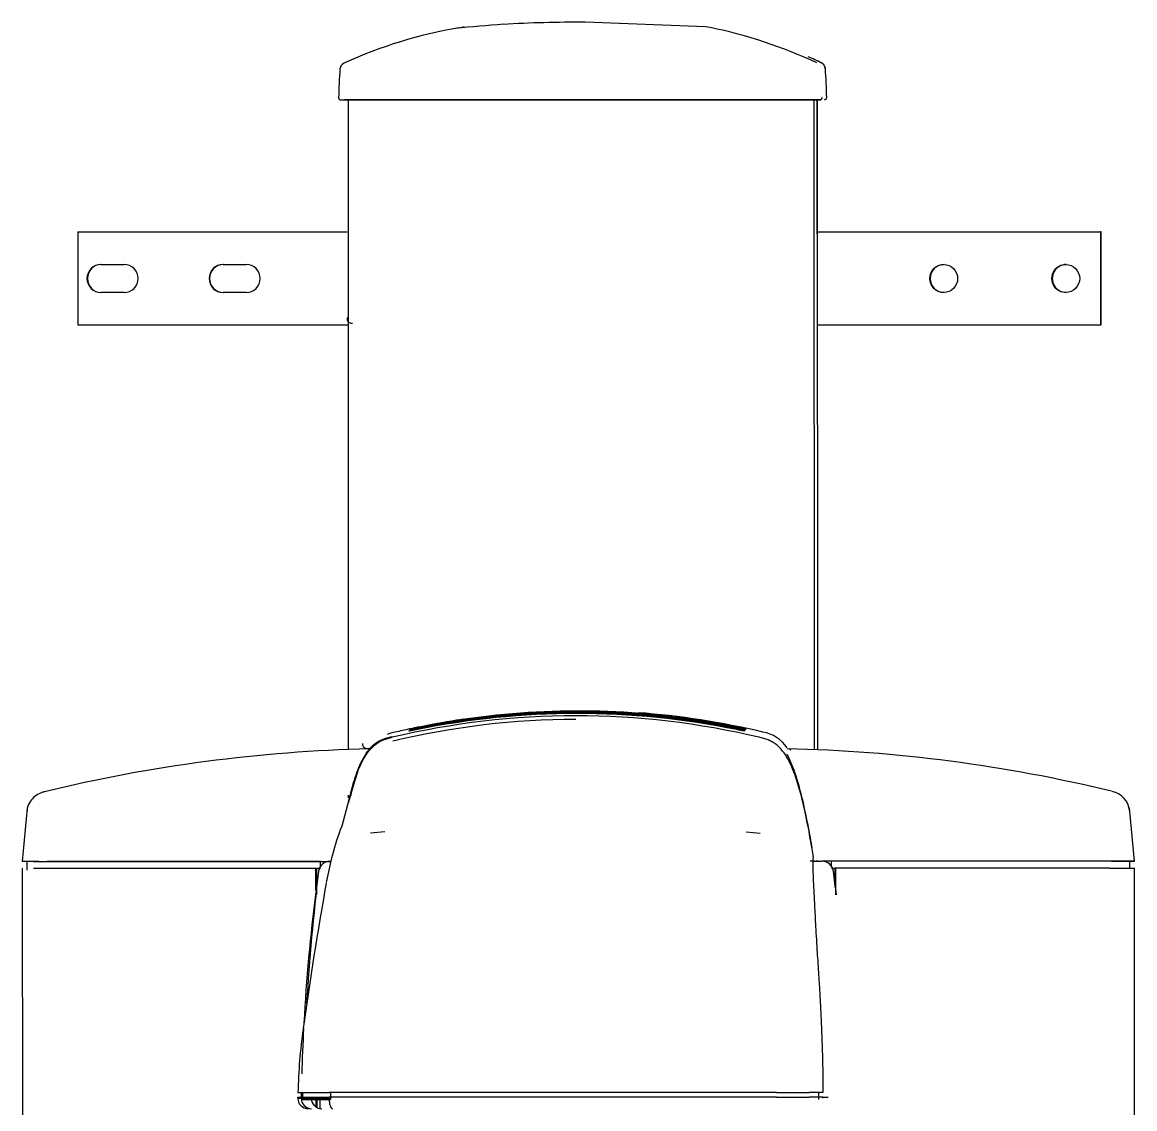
# Model space of a CAD drawing. Header units: millimetres. Extents: x -6176 to 11988, y -1403 to 10916.
# Drawn here: x -5783.1 to -5304.7, y 4573.2 to 5040.5 of the extents above; entities that cross this region are included whole.
import ezdxf

# ---------------------------------------------------------------- set-up
doc = ezdxf.new("R2010")
doc.units = ezdxf.units.MM

# ---------------------------------------------------------------- blocks, each defined once
blk = doc.blocks.new('08864')
at = {"color": 0, "linetype": 'Continuous'}
for p, q in [((-51.04, 2231.28), (-51.54, 2231.23)), ((53.01, 2231.37), (1.19, 2233.39)), ((55.01, 2231.09), (53.01, 2231.37)), ((-102.47, 2215.83), (-102.45, 2215.84)), ((-103.75, 2199.96), (-101.81, 2199.96)), ((-102.27, 2199.96), (-98.31, 2199.96)), ((-100.33, 2199.96), (-102.27, 2199.96)), ((-101.81, 2199.96), (-101.08, 2199.96)), ((-97.75, 2199.96), (-100.72, 2199.96)), ((-100.72, 2199.96), (-100.62, 1920.6)), ((-98.31, 2199.96), (-1.17, 2200)), ((-72.82, 2199.97), (-94.22, 2199.96)), ((1.26, 2200), (-69.9, 2199.97)), ((-1.17, 2200), (96.54, 2200.04)), ((69.3, 2200.02), (1.26, 2200)), ((91.77, 2200.03), (71.76, 2200.03)), ((99.25, 2200.04), (96.13, 2200.04)), ((96.54, 2200.04), (100.7, 2200.04)), ((102.18, 2200.04), (96.98, 2200.04)), ((99.73, 2200.04), (99.25, 2200.04)), ((99.84, 1920.52), (99.73, 2200.04)), ((100.42, 2200.04), (102.13, 2200.04)), ((100.7, 2200.04), (102.64, 2200.04)), ((102.64, 2200.04), (100.79, 2200.04)), ((101.29, 1920.46), (101.19, 2200.04)), ((-216.95, 2143.2), (-216.95, 2103.2)), ((-216.95, 2143.2), (-101.08, 2143.2)), ((101.21, 2143.2), (222.9, 2143.2)), ((222.9, 2143.2), (222.9, 2103.2)), ((223.11, 2143.2), (222.9, 2143.2)), ((223.11, 2103.2), (223.11, 2143.2)), ((-206.96, 2129.2), (-196.96, 2129.2)), ((-154.47, 2129.2), (-144.48, 2129.2)), ((-196.96, 2117.2), (-206.96, 2117.2)), ((-144.48, 2117.2), (-154.47, 2117.2)), ((-216.95, 2103.2), (-100.68, 2103.2)), ((101.22, 2103.2), (222.9, 2103.2)), ((222.9, 2103.2), (223.11, 2103.2)), ((-92.66, 1918.86), (-93.88, 1917.17)), ((-96.84, 1910.74), (-100.58, 1897.6)), ((-96.48, 1911.28), (-99.67, 1901.56)), ((-99.74, 1901.11), (-103.43, 1887.63)), ((-100.61, 1901.03), (-100.61, 1899.93)), ((-99.3, 1900.78), (-99.38, 1901.43)), ((-238.7, 1895.42), (-240.79, 1872.48)), ((237.43, 1872.65), (235.31, 1895.6)), ((-84.92, 1885.27), (-90.98, 1884.72)), ((70.47, 1885.27), (76.5, 1884.73)), ((-238.79, 1872.48), (-238.79, 1868.82)), ((-235.95, 1872.48), (-230.89, 1872.48)), ((-233.65, 1872.48), (-235.25, 1872.48)), ((-230.89, 1872.48), (-108.12, 1872.53)), ((-112.51, 1870.41), (-112.52, 1872.52)), ((-108.38, 1871.38), (-110.04, 1863.39)), ((-107.91, 1873.39), (-108.41, 1871.27)), ((99.91, 1872.6), (98.04, 1872.6)), ((101.39, 1872.6), (100.73, 1872.6)), ((226.66, 1872.65), (103.09, 1872.6)), ((107.15, 1870.35), (107.15, 1872.6)), ((231.88, 1872.65), (226.66, 1872.65)), ((227.52, 1872.65), (232.58, 1872.65)), ((235.43, 1869.65), (235.43, 1872.65)), ((-240.79, 1869.48), (-240.75, 1758.83)), ((-230.89, 1869.48), (-235.95, 1869.48)), ((-114.5, 1859.99), (-114.5, 1869.52)), ((-114.5, 1869.52), (-114.08, 1869.52)), ((-112.67, 1869.52), (-114.08, 1869.52)), ((-112.51, 1869.52), (-114.08, 1869.52)), ((-114.08, 1869.52), (-114.08, 1869.52)), ((-114.07, 1858.31), (-114.08, 1869.52)), ((107.15, 1869.6), (108.73, 1869.61)), ((107.29, 1869.63), (107.3, 1869.63)), ((107.57, 1869.61), (108.73, 1869.61)), ((109.09, 1869.61), (108.73, 1869.61)), ((108.73, 1869.61), (108.73, 1869.61)), ((108.73, 1861.43), (108.73, 1869.61)), ((109.09, 1858.09), (109.09, 1869.61)), ((226.66, 1869.65), (231.88, 1869.65)), ((237.58, 1455.92), (237.42, 1869.65)), ((-122.28, 1771.16), (-108.85, 1771.16)), ((-122.27, 1770.73), (-122.26, 1771.16)), ((-122.24, 1773.16), (-108.82, 1773.16)), ((-120.28, 1773.16), (-120.28, 1771.16)), ((-120.28, 1770.16), (-108.19, 1770.16)), ((-114.47, 1766.93), (-114.47, 1770.16)), ((-114.04, 1766.68), (-114.04, 1770.16)), ((-112.64, 1766.22), (-112.64, 1770.16)), ((83.56, 1771.16), (-108.85, 1771.16)), ((-12.92, 1773.16), (-108.82, 1773.16)), ((-108.19, 1773.16), (-108.19, 1770.16)), ((83.53, 1773.16), (-12.92, 1773.16)), ((83.53, 1773.16), (97.6, 1773.16)), ((83.56, 1771.16), (97.63, 1771.16)), ((103.52, 1773.16), (97.6, 1773.16)), ((103.5, 1771.16), (97.63, 1771.16)), ((101.53, 1773.15), (101.59, 1770.16)), ((103.5, 1771.16), (105.69, 1771.16)), ((103.5, 1770.69), (103.5, 1771.16))]:
    blk.add_line(p, q, dxfattribs=at)
for centre, radius, start, end in [((-19.57, 2033.59), 200.21, 99.5967, 114.4588), ((53.24, 1083.47), 1152.33, 94.33695, 95.36165), ((-23.94, 2062.14), 171.28, 99.0275, 100.0724), ((-1.02, 1637.09), 596.31, 89.78804, 93.17836), ((14.86, 2032.61), 202.49, 64.8497, 78.553), ((58.43, 2126.47), 99.86, 63.5968, 67.209), ((108.77, 2197.21), 213.56, 175.6654, 178.9875), ((-107.44, 2197.13), 212.6, 1.0599, 4.3988), ((104.12, 2201.04), 1, 270.0204, 1.342), ((-99.13, 2105.98), 2, 167.6768, 279.3503), ((-2.38, 1591.11), 344.05, 90.0704, 103.3267), ((-2.73, 1598.34), 335.22, 89.9999, 103.5791), ((-1.55, 1597.16), 340.12, 98.3967, 102.229), ((-2.34, 1590.05), 346.05, 78.5336, 101.5066), ((-2.2, 1591.48), 344.9, 78.4947, 101.5455), ((-2.06, 1592.87), 343.77, 78.4562, 101.584), ((-1.92, 1594.2), 342.65, 78.4181, 101.6221), ((-1.78, 1595.48), 341.56, 78.3805, 101.6597), ((-1.65, 1596.71), 340.49, 83.2516, 101.6969), ((-3.22, 1591.11), 344.05, 76.6733, 89.9296), ((-1.3, 1597.4), 340.02, 76.575, 85.7531), ((-1.65, 1596.71), 340.49, 78.3433, 83.0231), ((-78.22, 1913.37), 14.87, 98.7268, 112.6439), ((-1.3, 1597.4), 340.02, 102.3669, 103.4652), ((-1.3, 1597.4), 340.02, 101.699, 102.0736), ((-1.55, 1597.16), 340.12, 77.8112, 79.4013), ((75.41, 1913.26), 15.03, 32.5018, 81.4492), ((-76.17, 1266.31), 654.78, 91.34346, 103.69247), ((-56.45, 1896.53), 42.81, 148.9358, 157.8104), ((31.74, 1889.75), 63.3, 19.4305, 27.2008), ((73.29, 1266.69), 654.45, 76.3662, 88.70253), ((-18.11, 1873.21), 115.81, 12.1802, 18.9439), ((-152.45, 1838.87), 254.27, 8.8218, 14.3871), ((225.86, 1893.29), 9.56, 6.5399, 78.1741), ((-289.27, 1810.82), 394.05, 9.8936, 12.7301), ((-18.05, 1853.73), 91.87, 158.3488, 166.4057), ((-435.18, 1788.9), 541.36, 9.1004, 9.459), ((-235.94, -4203.07), 6075.55, 89.993468, 90.045778), ((-108.45, 1867.65), 4.97, 89.7456, 171.9916), ((-2.72, 8536.84), 6665.06, 270.877963, 270.908676), ((103.03, 1867.6), 5.02, 8.4595, 90.5688), ((-235.91, -4285.21), 6154.69, 90.044001, 90.045459), ((897.44, 1748.7), 1017.88, 173.2499, 176.46896), ((-605.49, 1771.13), 720.07, 6.93855, 7.75879), ((232.54, 8026.39), 6156.74, 269.993832, 270.045435), ((1244, 1615.85), 1376.45, 169.64926, 172.28437), ((680.35, 1758.76), 801.27, 172.7903, 176.83196), ((97.25, 1769.1), 219.51, 171.7785, 178.9389), ((680.35, 1758.76), 801.27, 176.99876, 178.39297), ((-117.79, 1770.66), 4.5, 179.3525, 270.0032), ((-116.36, 1770.66), 4.5, 179.0055, 270), ((680.35, 1758.76), 801.27, 178.96993, 179.14307), ((-111.95, 1770.66), 4.5, 226.4894, 269.9998)]:
    blk.add_arc(centre, radius, start, end, dxfattribs=at)
for centre, major_axis, ratio, start_param, end_param in [((-101.18, 2213.12), (2.26, -1.97), 0.999574, 2.717471, 3.780381), ((101.54, 2213.2), (0, 3), 0.999848, 4.790631, 5.837695), ((-103.75, 2200.96), (0, 1), 0.999848, 1.550492, 3.14196), ((102.18, 2201.04), (0, -1), 0.999848, 0.000367, 1.591835), ((-206.75, 2123.2), (0, -6), 0.999655, 3.141593, 6.283185), ((-206.96, 2123.2), (0, -6), 0.999655, 3.141593, 6.283185), ((-196.96, 2123.2), (0, 6), 0.999655, 3.141593, 6.283185), ((-154.47, 2123.2), (0, -6), 0.999655, 3.141593, 6.283185), ((-154.26, 2123.2), (0, -6), 0.999655, 3.141593, 6.283185), ((-144.48, 2123.2), (0, 6), 0.999655, 3.141593, 6.283185), ((155.63, 2123.2), (0, -6), 0.999655, 3.141593, 6.283185), ((208.11, 2123.2), (0, 6), 0.999655, 0, 3.141593), ((33.8, 1872.57), (-697.15, -0.26), 0.000007, 4.923835, 5.100658), ((-15.3, 1872.56), (697.15, 0.26), 0.000007, 1.217412, 1.394235), ((33.8, 1869.57), (-699.15, -0.26), 0.000007, 4.926138, 5.100666), ((-15.29, 1869.56), (699.15, 0.26), 0.000007, 1.217405, 1.391933), ((-111.96, 1770.66), (0, 4.5), 0.999848, 1.565413, 2.383033)]:
    blk.add_ellipse(centre, major_axis=major_axis, ratio=ratio, start_param=start_param, end_param=end_param, dxfattribs=at)
for centre, major_axis in [((155.42, 2123.2), (0, 6)), ((207.9, 2123.2), (0, -6))]:
    blk.add_ellipse(centre, major_axis=major_axis, ratio=0.999655, dxfattribs=at)
for points, degree, knots in [([(104.51, 2213.5), (104.51, 2213.55), (104.52, 2213.83), (104.33, 2214.35), (104.02, 2214.92), (103.67, 2215.33), (103.36, 2215.59), (103.14, 2215.74), (103.03, 2215.81), (102.94, 2215.86), (102.77, 2215.95), (102.38, 2216.14), (101.72, 2216.46), (101.15, 2216.72), (101.09, 2216.75)], 3, [0, 0, 0, 0, 0.01823, 0.127722, 0.220353, 0.297088, 0.356729, 0.393938, 0.416682, 0.442986, 0.493651, 0.677495, 0.969494, 1, 1, 1, 1]), ([(-2.68, 2200), (-18.6, 2199.99), (-34.49, 2199.99), (-66.33, 2199.98), (-82.27, 2199.97), (-97.75, 2199.96)], 3, [0.5080396, 0.5080396, 0.5080396, 0.5080396, 0.75, 0.75, 1, 1, 1, 1]), ([(96.13, 2200.04), (80.47, 2200.03), (64.39, 2200.02), (32.12, 2200.01), (15.94, 2200.01), (-0.23, 2200)], 3, [0, 0, 0, 0, 0.25, 0.25, 0.4956566, 0.4956566, 0.4956566, 0.4956566]), ([(-71.37, 1929.15), (-71.66, 1929.09), (-71.94, 1929.03), (-72.48, 1928.93), (-72.74, 1928.88), (-73.21, 1928.79), (-73.43, 1928.75), (-73.82, 1928.67), (-73.99, 1928.64), (-74.2, 1928.61), (-74.27, 1928.6), (-74.38, 1928.58), (-74.43, 1928.58), (-74.55, 1928.56), (-74.6, 1928.56), (-74.62, 1928.57), (-74.62, 1928.57), (-74.6, 1928.58), (-74.59, 1928.59), (-74.51, 1928.62), (-74.43, 1928.65), (-74.31, 1928.68)], 3, [0, 0, 0, 0, 0.125, 0.125, 0.25, 0.25, 0.375, 0.375, 0.5, 0.5, 0.5625, 0.5625, 0.625, 0.625, 0.75, 0.75, 0.8125, 0.8125, 0.875, 0.875, 1, 1, 1, 1]), ([(-71.23, 1929.4), (-71.52, 1929.35), (-71.8, 1929.29), (-72.34, 1929.18), (-72.6, 1929.13), (-73.07, 1929.04), (-73.29, 1929), (-73.68, 1928.92), (-73.85, 1928.89), (-74.07, 1928.86), (-74.13, 1928.85), (-74.24, 1928.83), (-74.29, 1928.82), (-74.41, 1928.81), (-74.46, 1928.8), (-74.48, 1928.81), (-74.48, 1928.81), (-74.46, 1928.82), (-74.45, 1928.83), (-74.37, 1928.86), (-74.28, 1928.88), (-74.17, 1928.92)], 3, [0, 0, 0, 0, 0.125, 0.125, 0.25, 0.25, 0.375, 0.375, 0.5, 0.5, 0.5625, 0.5625, 0.625, 0.625, 0.75, 0.75, 0.8125, 0.8125, 0.875, 0.875, 1, 1, 1, 1]), ([(-71.09, 1929.63), (-71.38, 1929.57), (-71.66, 1929.51), (-72.2, 1929.41), (-72.46, 1929.35), (-72.94, 1929.26), (-73.15, 1929.22), (-73.55, 1929.14), (-73.72, 1929.11), (-73.93, 1929.07), (-73.99, 1929.06), (-74.1, 1929.05), (-74.15, 1929.04), (-74.27, 1929.02), (-74.32, 1929.02), (-74.34, 1929.02), (-74.34, 1929.02), (-74.34, 1929.02)], 3, [0, 0, 0, 0, 0.125, 0.125, 0.25, 0.25, 0.375, 0.375, 0.5, 0.5, 0.5625, 0.5625, 0.625, 0.625, 0.75, 0.75, 0.7770655, 0.7770655, 0.7770655, 0.7770655]), ([(-70.95, 1929.82), (-71.24, 1929.76), (-71.52, 1929.71), (-72.06, 1929.6), (-72.32, 1929.55), (-72.8, 1929.45), (-73.02, 1929.41), (-73.41, 1929.33), (-73.58, 1929.3), (-73.79, 1929.26), (-73.85, 1929.25), (-73.97, 1929.23), (-74.02, 1929.22), (-74.14, 1929.2), (-74.18, 1929.2), (-74.2, 1929.2), (-74.2, 1929.2), (-74.2, 1929.2)], 3, [0, 0, 0, 0, 0.125, 0.125, 0.25, 0.25, 0.375, 0.375, 0.5, 0.5, 0.5625, 0.5625, 0.625, 0.625, 0.75, 0.75, 0.7759557, 0.7759557, 0.7759557, 0.7759557]), ([(-70.81, 1929.99), (-71.1, 1929.93), (-71.39, 1929.87), (-71.92, 1929.76), (-72.19, 1929.71), (-72.66, 1929.61), (-72.88, 1929.57), (-73.27, 1929.49), (-73.44, 1929.46), (-73.65, 1929.42), (-73.72, 1929.41), (-73.83, 1929.39), (-73.88, 1929.38), (-74, 1929.36), (-74.04, 1929.35), (-74.06, 1929.35), (-74.06, 1929.35), (-74.06, 1929.35)], 3, [0, 0, 0, 0, 0.125, 0.125, 0.25, 0.25, 0.375, 0.375, 0.5, 0.5, 0.5625, 0.5625, 0.625, 0.625, 0.75, 0.75, 0.7748614, 0.7748614, 0.7748614, 0.7748614]), ([(-70.67, 1930.12), (-70.97, 1930.06), (-71.25, 1930.01), (-71.79, 1929.9), (-72.05, 1929.84), (-72.52, 1929.74), (-72.74, 1929.7), (-73.14, 1929.62), (-73.31, 1929.59), (-73.52, 1929.54), (-73.58, 1929.53), (-73.69, 1929.51), (-73.74, 1929.5), (-73.86, 1929.48), (-73.91, 1929.47), (-73.92, 1929.47), (-73.92, 1929.47), (-73.92, 1929.47)], 3, [0, 0, 0, 0, 0.125, 0.125, 0.25, 0.25, 0.375, 0.375, 0.5, 0.5, 0.5625, 0.5625, 0.625, 0.625, 0.75, 0.75, 0.7737812, 0.7737812, 0.7737812, 0.7737812]), ([(69.58, 1928.73), (69.69, 1928.7), (69.76, 1928.67), (69.84, 1928.63), (69.85, 1928.62), (69.8, 1928.61), (69.74, 1928.61), (69.56, 1928.63), (69.43, 1928.65), (69.21, 1928.68), (69.13, 1928.7), (68.95, 1928.73), (68.85, 1928.74), (68.55, 1928.79), (68.32, 1928.84), (67.96, 1928.9), (67.83, 1928.93), (67.57, 1928.98), (67.44, 1929), (67.03, 1929.08), (66.74, 1929.14), (66.45, 1929.2)], 3, [0, 0, 0, 0, 0.125, 0.125, 0.25, 0.25, 0.375, 0.375, 0.5, 0.5, 0.5625, 0.5625, 0.625, 0.625, 0.75, 0.75, 0.8125, 0.8125, 0.875, 0.875, 1, 1, 1, 1]), ([(69.72, 1928.97), (69.82, 1928.94), (69.9, 1928.91), (69.98, 1928.87), (69.99, 1928.86), (69.94, 1928.85), (69.88, 1928.86), (69.7, 1928.88), (69.58, 1928.9), (69.35, 1928.93), (69.27, 1928.95), (69.09, 1928.98), (68.99, 1928.99), (68.69, 1929.05), (68.46, 1929.09), (68.1, 1929.16), (67.97, 1929.18), (67.71, 1929.23), (67.58, 1929.26), (67.17, 1929.34), (66.88, 1929.39), (66.59, 1929.45)], 3, [0, 0, 0, 0, 0.125, 0.125, 0.25, 0.25, 0.375, 0.375, 0.5, 0.5, 0.5625, 0.5625, 0.625, 0.625, 0.75, 0.75, 0.8125, 0.8125, 0.875, 0.875, 1, 1, 1, 1]), ([(69.85, 1929.17), (69.96, 1929.14), (70.04, 1929.12), (70.12, 1929.08), (70.13, 1929.07), (70.08, 1929.07), (70.02, 1929.07), (69.84, 1929.09), (69.72, 1929.11), (69.49, 1929.15), (69.41, 1929.16), (69.23, 1929.19), (69.14, 1929.21), (68.83, 1929.27), (68.61, 1929.31), (68.24, 1929.38), (68.11, 1929.4), (67.85, 1929.46), (67.72, 1929.48), (67.31, 1929.56), (67.02, 1929.62), (66.73, 1929.68)], 3, [0, 0, 0, 0, 0.125, 0.125, 0.25, 0.25, 0.375, 0.375, 0.5, 0.5, 0.5625, 0.5625, 0.625, 0.625, 0.75, 0.75, 0.8125, 0.8125, 0.875, 0.875, 1, 1, 1, 1]), ([(69.99, 1929.35), (70.1, 1929.32), (70.17, 1929.3), (70.26, 1929.26), (70.27, 1929.25), (70.22, 1929.25), (70.16, 1929.25), (69.98, 1929.28), (69.86, 1929.3), (69.63, 1929.34), (69.55, 1929.35), (69.37, 1929.38), (69.28, 1929.4), (68.97, 1929.46), (68.75, 1929.5), (68.38, 1929.57), (68.25, 1929.6), (67.99, 1929.65), (67.86, 1929.67), (67.45, 1929.76), (67.16, 1929.81), (66.87, 1929.87)], 3, [0, 0, 0, 0, 0.125, 0.125, 0.25, 0.25, 0.375, 0.375, 0.5, 0.5, 0.5625, 0.5625, 0.625, 0.625, 0.75, 0.75, 0.8125, 0.8125, 0.875, 0.875, 1, 1, 1, 1]), ([(70.13, 1929.49), (70.23, 1929.46), (70.31, 1929.44), (70.4, 1929.41), (70.41, 1929.4), (70.36, 1929.4), (70.3, 1929.41), (70.12, 1929.43), (70, 1929.45), (69.78, 1929.49), (69.69, 1929.51), (69.52, 1929.54), (69.42, 1929.56), (69.11, 1929.62), (68.89, 1929.66), (68.52, 1929.73), (68.39, 1929.76), (68.13, 1929.81), (68, 1929.84), (67.59, 1929.92), (67.3, 1929.98), (67.01, 1930.04)], 3, [0, 0, 0, 0, 0.125, 0.125, 0.25, 0.25, 0.375, 0.375, 0.5, 0.5, 0.5625, 0.5625, 0.625, 0.625, 0.75, 0.75, 0.8125, 0.8125, 0.875, 0.875, 1, 1, 1, 1]), ([(70.26, 1929.61), (70.37, 1929.58), (70.45, 1929.56), (70.54, 1929.53), (70.55, 1929.52), (70.5, 1929.52), (70.44, 1929.53), (70.26, 1929.56), (70.14, 1929.58), (69.92, 1929.62), (69.84, 1929.64), (69.66, 1929.67), (69.56, 1929.69), (69.26, 1929.75), (69.03, 1929.79), (68.66, 1929.87), (68.54, 1929.89), (68.27, 1929.95), (68.14, 1929.97), (67.73, 1930.05), (67.44, 1930.11), (67.15, 1930.17)], 3, [0, 0, 0, 0, 0.125, 0.125, 0.25, 0.25, 0.375, 0.375, 0.5, 0.5, 0.5625, 0.5625, 0.625, 0.625, 0.75, 0.75, 0.8125, 0.8125, 0.875, 0.875, 1, 1, 1, 1]), ([(-100.58, 1897.6), (-99.91, 1900.56), (-99.17, 1903.5), (-97.86, 1907.86), (-97.39, 1909.3), (-96.35, 1912.16), (-95.78, 1913.57), (-94.49, 1916.31), (-93.77, 1917.64), (-92.72, 1919.22), (-92.5, 1919.53), (-92.05, 1920.15), (-91.81, 1920.45), (-91.08, 1921.33), (-90.56, 1921.88), (-89.44, 1922.9), (-88.85, 1923.36), (-87.88, 1923.99), (-87.55, 1924.19), (-86.88, 1924.55), (-86.54, 1924.72), (-85.49, 1925.18), (-84.78, 1925.43), (-83.68, 1925.75), (-83.31, 1925.85), (-82.75, 1925.99), (-82.56, 1926.04), (-82.19, 1926.13), (-82, 1926.18), (-81.82, 1926.22)], 3, [0, 0, 0, 0, 0.25, 0.25, 0.375, 0.375, 0.5, 0.5, 0.625, 0.625, 0.65625, 0.65625, 0.6875, 0.6875, 0.75, 0.75, 0.8125, 0.8125, 0.84375, 0.84375, 0.875, 0.875, 0.9375, 0.9375, 0.96875, 0.96875, 0.984375, 0.984375, 1, 1, 1, 1]), ([(-96.6, 1910.97), (-96.3, 1911.73), (-95.99, 1912.49), (-95.14, 1914.44), (-94.56, 1915.62), (-93.25, 1917.92), (-92.53, 1919.03), (-91.3, 1920.57), (-90.87, 1921.06), (-89.93, 1922), (-89.43, 1922.44), (-88.39, 1923.25), (-87.85, 1923.61), (-86.71, 1924.26), (-86.11, 1924.54), (-84.87, 1925.03), (-84.24, 1925.24), (-82.97, 1925.59), (-82.33, 1925.75), (-81.68, 1925.9)], 3, [0.2970978, 0.2970978, 0.2970978, 0.2970978, 0.375, 0.375, 0.5, 0.5, 0.625, 0.625, 0.6875, 0.6875, 0.75, 0.75, 0.8125, 0.8125, 0.875, 0.875, 0.9375, 0.9375, 1, 1, 1, 1]), ([(-92.52, 1920.96), (-92.99, 1921.06), (-93.81, 1921.22), (-94.41, 1922.49), (-94.34, 1923.01), (-94.33, 1923.14), (-94.33, 1923.16), (-94.33, 1923.16)], 3, [0, 0, 0, 0, 0.0859956, 0.1846238, 0.2833233, 0.4407127, 0.4939818, 0.4939818, 0.4939818, 0.4939818]), ([(93.85, 1902.05), (93.51, 1903.32), (93.15, 1904.58), (92.38, 1907.09), (91.97, 1908.33), (91.08, 1910.78), (90.61, 1911.99), (89.56, 1914.38), (88.99, 1915.54), (87.71, 1917.82), (87, 1918.92), (85.76, 1920.5), (85.32, 1921), (84.39, 1921.95), (83.9, 1922.39), (83.11, 1923), (82.84, 1923.2), (82.28, 1923.57), (82, 1923.75), (81.13, 1924.24), (80.53, 1924.53), (79.3, 1925.02), (78.67, 1925.23), (77.38, 1925.59), (76.73, 1925.75), (76.08, 1925.9)], 3, [0, 0, 0, 0, 0.125, 0.125, 0.25, 0.25, 0.375, 0.375, 0.5, 0.5, 0.625, 0.625, 0.6875, 0.6875, 0.75, 0.75, 0.78125, 0.78125, 0.8125, 0.8125, 0.875, 0.875, 0.9375, 0.9375, 1, 1, 1, 1]), ([(-91.46, 1921.15), (-91.57, 1921.05), (-91.85, 1920.71), (-92.45, 1920.94), (-92.52, 1920.96)], 3, [0.3419048, 0.3419048, 0.3419048, 0.3419048, 0.9311117, 1, 1, 1, 1]), ([(-91.19, 1921.33), (-91.2, 1921.33), (-91.23, 1921.31), (-91.29, 1921.26), (-91.37, 1921.21)], 3, [0.8987405, 0.8987405, 0.8987405, 0.8987405, 0.9065734, 1, 1, 1, 1]), ([(89.75, 1920.41), (89.44, 1920.73), (89.19, 1920.91), (88.99, 1920.96), (88.96, 1920.97), (88.94, 1920.96)], 3, [0, 0, 0, 0, 0.25, 0.25, 0.301275, 0.301275, 0.301275, 0.301275]), ([(-231.13, 1902.49), (-231.19, 1902.48), (-231.32, 1902.45), (-231.94, 1902.29), (-233.44, 1901.77), (-235.43, 1900.55), (-237.4, 1898.36), (-238.62, 1896.11), (-238.71, 1894.68), (-238.73, 1894.22)], 3, [0, 0, 0, 0, 0.027635, 0.069335, 0.176559, 0.413914, 0.629128, 0.89801, 1, 1, 1, 1]), ([(99.36, 1874.52), (99.21, 1874.21), (99.15, 1873.35), (99.12, 1870.95), (99.15, 1869.4), (99.28, 1865.76), (99.37, 1863.68), (99.6, 1859.04), (99.73, 1856.5), (100.02, 1850.92), (100.18, 1847.89), (100.45, 1842.75), (100.55, 1840.94), (100.8, 1836.69), (100.95, 1834.26), (101.26, 1829.49), (101.38, 1827.72), (101.63, 1823.86), (101.77, 1821.77), (102.04, 1817.27), (102.18, 1814.88), (102.45, 1810), (102.58, 1807.49), (102.93, 1799.82), (103.12, 1794.51), (103.4, 1783.89), (103.49, 1778.53), (103.52, 1773.16)], 3, [0, 0, 0, 0, 0.125, 0.125, 0.25, 0.25, 0.375, 0.375, 0.5, 0.5, 0.625, 0.625, 0.6875, 0.6875, 0.75, 0.75, 0.78125, 0.78125, 0.8125, 0.8125, 0.84375, 0.84375, 0.875, 0.875, 0.9375, 0.9375, 1, 1, 1, 1]), ([(232.58, 1872.65), (233.14, 1872.65), (233.63, 1872.65), (234.93, 1872.65), (235.79, 1872.65), (236.65, 1872.65), (237.06, 1872.65), (237.47, 1872.65), (237.42, 1872.65), (237.36, 1872.65), (236.85, 1872.65), (236.33, 1872.65), (235.36, 1872.65), (234.4, 1872.65), (233, 1872.65), (232.47, 1872.65), (231.88, 1872.65)], 2, [0, 0, 0, 0.056562, 0.056562, 0.204375, 0.204375, 0.352189, 0.352189, 0.500002, 0.500002, 0.647815, 0.647815, 0.795629, 0.795629, 0.943442, 0.943442, 1, 1, 1]), ([(-122.29, 1770.73), (-122.29, 1770.74), (-122.28, 1770.74), (-122.2, 1770.74), (-122.09, 1770.74), (-121.76, 1770.74), (-121.63, 1770.74), (-121.31, 1770.74), (-121.13, 1770.74), (-120.72, 1770.73), (-120.49, 1770.73), (-119.97, 1770.73), (-119.69, 1770.73), (-118.77, 1770.73), (-118.07, 1770.73), (-116.9, 1770.72), (-116.49, 1770.72), (-115.63, 1770.72), (-115.19, 1770.71), (-113.82, 1770.71), (-112.87, 1770.71), (-111.38, 1770.7), (-110.88, 1770.7), (-110.12, 1770.7), (-109.87, 1770.7), (-109.36, 1770.7), (-109.11, 1770.7), (-108.85, 1770.7)], 3, [0.0572457, 0.0572457, 0.0572457, 0.0572457, 0.125, 0.125, 0.25, 0.25, 0.3125, 0.3125, 0.375, 0.375, 0.4375, 0.4375, 0.5, 0.5, 0.625, 0.625, 0.6875, 0.6875, 0.75, 0.75, 0.875, 0.875, 0.9375, 0.9375, 0.96875, 0.96875, 1, 1, 1, 1]), ([(-108.85, 1770.7), (-108.86, 1770.11), (-108.82, 1769.51), (-108.67, 1768.42), (-108.56, 1767.91), (-108.29, 1767.07), (-108.12, 1766.74), (-107.76, 1766.28), (-107.57, 1766.16), (-107.37, 1766.16)], 3, [0, 0, 0, 0, 0.25, 0.25, 0.5, 0.5, 0.75, 0.75, 1, 1, 1, 1])]:
    blk.add_open_spline(points, degree=degree, knots=knots, dxfattribs=at)
for points in [[(101.15, 2106.58), (101.1, 2134.61), (101.04, 2165.77), (100.98, 2200.04)], [(-101.12, 2106.05), (-101.12, 2106.01), (-101.13, 2105.98), (-101.12, 2105.97)], [(-74.47, 1928.59), (-74.43, 1928.63), (-74.38, 1928.66), (-74.31, 1928.68)], [(-92.36, 1920.9), (-92.35, 1920.9), (-92.35, 1920.9), (-92.34, 1920.9)], [(228, 1902.6), (228.01, 1902.6), (228, 1902.6), (227.98, 1902.61)], [(-107.39, 1875.34), (-107.58, 1874.7), (-107.75, 1874.05), (-107.91, 1873.39)]]:
    blk.add_open_spline(points, degree=3, dxfattribs=at)

msp = doc.modelspace()

# ---------------------------------------------------------------- block references
at = {"color": 0}
msp.add_blockref('08864', (-5542.28, 2807.08), dxfattribs=at)

doc.saveas('drawing.dxf')
